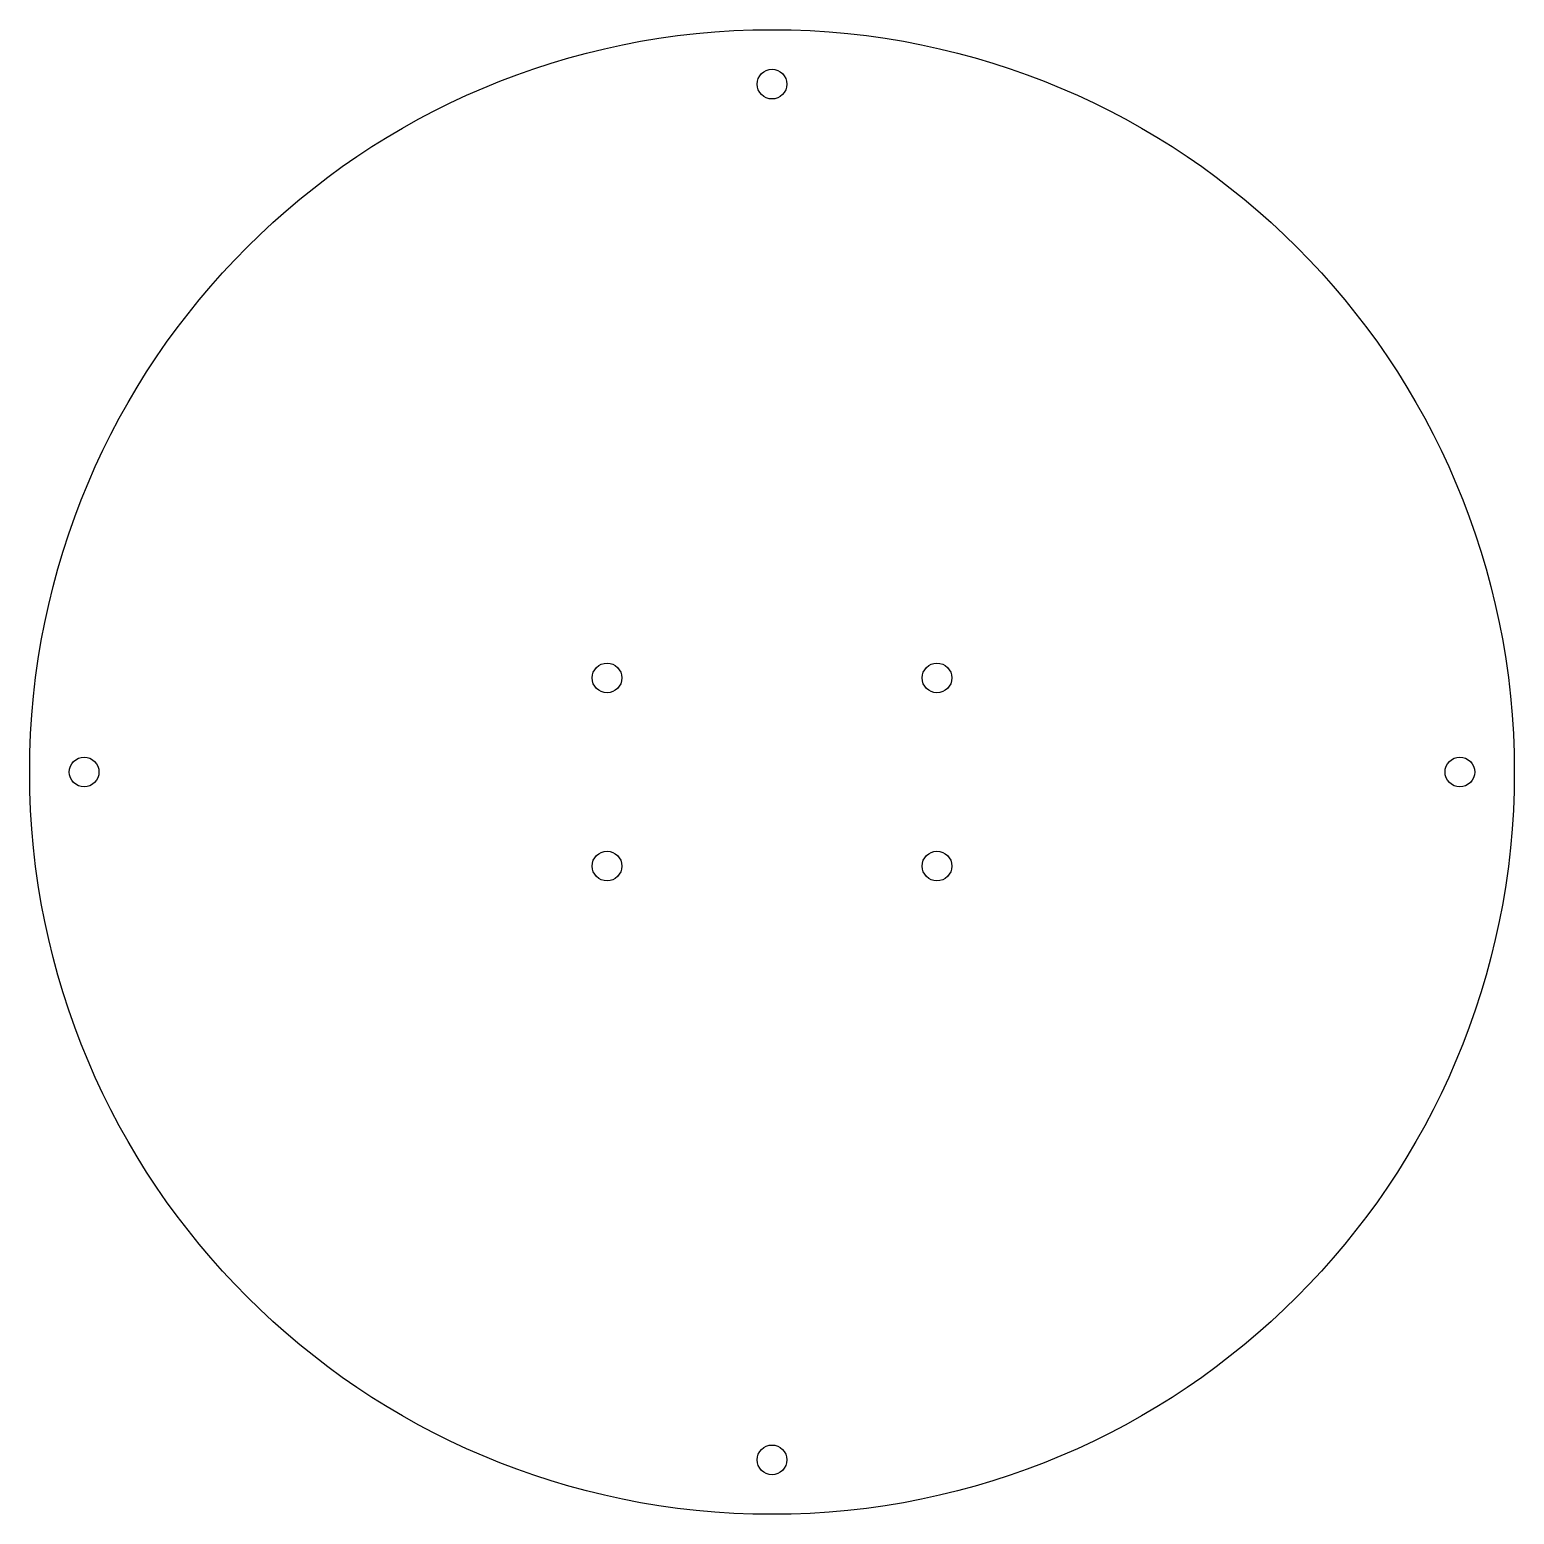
# Model space of a CAD drawing. Header units: millimetres. Extents: x -75 to 75, y -75 to 75.
import ezdxf

# ---------------------------------------------------------------- set-up
doc = ezdxf.new("R2010")
doc.units = ezdxf.units.MM
doc.layers.get('0').update_dxf_attribs({"linetype": 'CONTINUOUS'})

msp = doc.modelspace()

# ---------------------------------------------------------------- linework, layer by layer
for centre, radius in [((0, 0), 75), ((0, 69.5), 1.5), ((-16.67, 9.5), 1.5), ((16.67, 9.5), 1.5), ((69.5, 0), 1.5), ((-69.5, 0), 1.5), ((-16.67, -9.5), 1.5), ((16.67, -9.5), 1.5), ((0, -69.5), 1.5)]:
    msp.add_circle(centre, radius)

doc.saveas('drawing.dxf')
